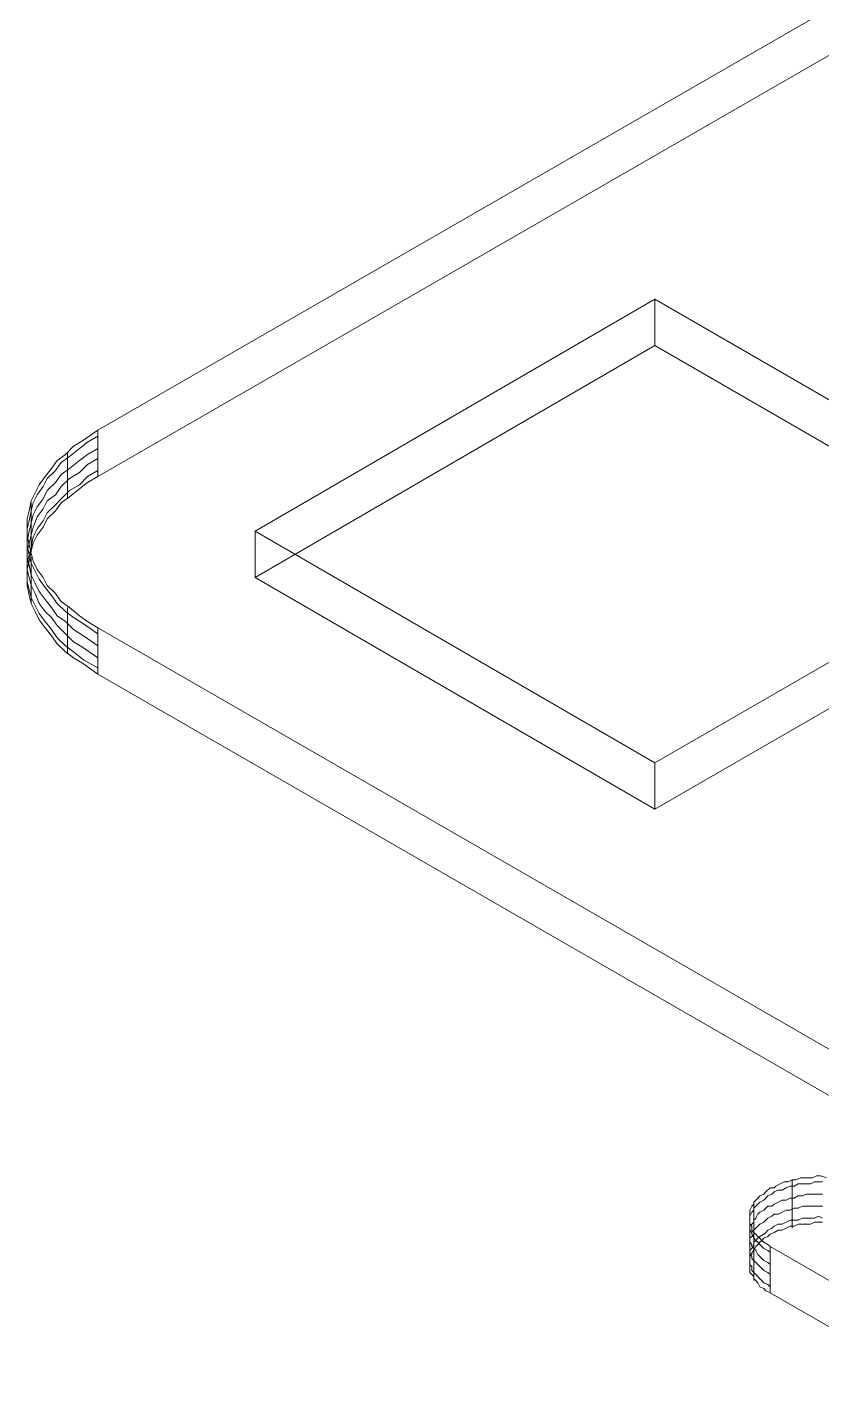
# Model space of a CAD drawing. Header units: millimetres. Extents: x 251 to 1800, y 172 to 1116.
# Drawn here: x 250.5 to 354.4, y 742.5 to 920.3 of the extents above; entities that cross this region are included whole.
import ezdxf

# ---------------------------------------------------------------- set-up
doc = ezdxf.new("R2010")
doc.units = ezdxf.units.MM

msp = doc.modelspace()

# ---------------------------------------------------------------- linework, layer by layer
at = {"color": 8, "lineweight": 0, "true_color": 0x808080}
for points in [[(259.759732, 867.655322), (685.575034, 1113.005387)], [(259.759732, 867.655322), (685.575034, 1113.005387)], [(685.575034, 1106.943959), (259.759732, 861.593894), (258.437239, 860.794887), (257.390265, 859.995881), (256.067772, 858.948907), (254.993246, 858.149901), (254.221791, 857.102927), (253.147266, 856.055953), (252.623779, 854.981427), (251.852324, 853.934453), (251.301285, 852.887479), (251.053318, 851.840506), (250.777798, 850.518012), (250.529831, 849.443486), (250.529831, 848.396512), (250.529831, 847.349539), (250.777798, 846.027045), (251.053318, 844.980071), (251.576805, 843.933097), (252.100292, 842.858572), (252.899298, 841.811598), (253.698304, 840.764624), (254.469759, 839.71765), (255.544285, 838.643124), (256.591259, 837.87167), (257.913752, 837.072663), (259.759732, 835.75017), (379.610691, 766.704997)], [(685.575034, 1106.943959), (259.759732, 861.593894)], [(280.341035, 854.45794), (332.607073, 884.765079)], [(280.341035, 854.45794), (332.607073, 884.765079)], [(332.607073, 884.765079), (385.148631, 854.45794)], [(332.607073, 878.703651), (332.607073, 884.765079)], [(332.607073, 884.765079), (385.148631, 854.45794)], [(332.607073, 878.703651), (332.607073, 884.765079)], [(280.341035, 848.396512), (332.607073, 878.703651)], [(332.607073, 878.703651), (385.148631, 848.396512)], [(259.759732, 841.811598), (258.437239, 842.610604), (257.390265, 843.382059), (256.067772, 844.456584), (254.993246, 845.228039), (254.221791, 846.302565), (253.147266, 847.349539), (252.623779, 848.396512), (251.852324, 849.443486), (251.301285, 850.518012), (251.053318, 851.564986), (250.777798, 852.61196), (250.529831, 853.934453), (250.529831, 854.981427), (250.529831, 856.055953), (250.777798, 857.102927), (251.053318, 858.42542), (251.576805, 859.472394), (252.100292, 860.519368), (252.899298, 861.593894), (253.698304, 862.640868), (254.469759, 863.687842), (255.544285, 864.486848), (256.591259, 865.533822), (257.913752, 866.332828), (259.759732, 867.655322)], [(259.759732, 841.811598), (258.437239, 842.610604), (257.390265, 843.382059), (256.067772, 844.456584), (254.993246, 845.228039), (254.221791, 846.302565), (253.147266, 847.349539), (252.623779, 848.396512), (251.852324, 849.443486), (251.301285, 850.518012), (251.053318, 851.564986), (250.777798, 852.61196), (250.529831, 853.934453), (250.529831, 854.981427), (250.529831, 856.055953), (250.777798, 857.102927), (251.053318, 858.42542), (251.576805, 859.472394), (252.100292, 860.519368), (252.899298, 861.593894), (253.698304, 862.640868), (254.469759, 863.687842), (255.544285, 864.486848), (256.591259, 865.533822), (257.913752, 866.332828), (259.759732, 867.655322)], [(259.759732, 866.856315), (258.437239, 866.057309), (257.390265, 865.258303), (256.067772, 864.211329), (254.993246, 863.412322), (254.221791, 862.365348), (253.147266, 861.318374), (252.623779, 860.271401), (251.852324, 859.196875), (251.301285, 858.149901), (251.053318, 857.102927), (250.777798, 855.780434), (250.529831, 854.73346), (250.529831, 853.686486), (250.529831, 852.61196), (250.777798, 851.289467), (251.053318, 850.242493), (251.576805, 849.195519), (252.100292, 848.148545), (252.899298, 847.074019), (253.698304, 846.027045), (254.469759, 844.980071), (255.544285, 843.933097), (256.591259, 843.134091), (257.913752, 842.335085), (259.759732, 841.012591), (259.759732, 840.764624)], [(259.759732, 861.593894), (259.759732, 867.655322)], [(259.759732, 861.593894), (259.759732, 867.655322)], [(259.759732, 865.258303), (258.437239, 864.486848), (257.390265, 863.687842), (256.067772, 862.640868), (254.993246, 861.841861), (254.221791, 860.794887), (253.147266, 859.747914), (252.623779, 858.673388), (251.852324, 857.626414), (251.301285, 856.57944), (251.053318, 855.504914), (250.777798, 854.45794), (250.529831, 853.135447), (250.529831, 852.088473), (250.529831, 851.041499), (250.777798, 849.994525), (251.053318, 848.672032), (251.576805, 847.625058), (252.100292, 846.550532), (252.899298, 845.503558), (253.698304, 844.456584), (254.469759, 843.382059), (255.544285, 842.610604), (256.591259, 841.56363), (257.913752, 840.764624), (259.759732, 839.442131), (259.759732, 839.166611)], [(255.792252, 858.673388), (255.792252, 864.734816), (255.792252, 864.486848)], [(259.759732, 863.963361), (258.437239, 863.164355), (257.390265, 862.117381), (256.067772, 861.318374), (254.993246, 860.271401), (254.221791, 859.196875), (253.147266, 858.42542), (252.623779, 857.350894), (251.852324, 856.303921), (251.301285, 854.981427), (251.053318, 853.934453), (250.777798, 852.887479), (250.529831, 851.840506), (250.529831, 850.518012), (250.529831, 849.443486), (250.777798, 848.396512), (251.053318, 847.349539), (251.576805, 846.302565), (252.100292, 844.980071), (252.899298, 843.933097), (253.698304, 843.134091), (254.469759, 842.087117), (255.544285, 841.012591), (256.591259, 839.965617), (257.913752, 839.166611), (259.759732, 837.87167), (259.759732, 837.59615)], [(259.759732, 862.365348), (258.437239, 861.593894), (257.390265, 860.519368), (256.067772, 859.747914), (254.993246, 858.673388), (254.221791, 857.901933), (253.147266, 856.827407), (252.623779, 855.780434), (251.852324, 854.73346), (251.301285, 853.686486), (251.053318, 852.363992), (250.777798, 851.289467), (250.529831, 850.242493), (250.529831, 849.195519), (250.529831, 847.873026), (250.777798, 846.826052), (251.053318, 845.779078), (251.576805, 844.704552), (252.100292, 843.657578), (252.899298, 842.610604), (253.698304, 841.56363), (254.469759, 840.489104), (255.544285, 839.442131), (256.591259, 838.643124), (257.913752, 837.59615), (259.759732, 836.549176), (259.759732, 836.273657)], [(259.759732, 861.593894), (258.437239, 860.794887), (257.390265, 859.995881), (256.067772, 858.948907), (254.993246, 858.149901), (254.221791, 857.102927), (253.147266, 856.055953), (252.623779, 854.981427), (251.852324, 853.934453), (251.301285, 852.887479), (251.053318, 851.840506), (250.777798, 850.518012), (250.529831, 849.443486), (250.529831, 848.396512), (250.529831, 847.349539), (250.777798, 846.027045), (251.053318, 844.980071), (251.576805, 843.933097), (252.100292, 842.858572), (252.899298, 841.811598), (253.698304, 840.764624), (254.469759, 839.71765), (255.544285, 838.643124), (256.591259, 837.87167), (257.913752, 837.072663), (259.759732, 835.75017)], [(251.053318, 852.088473), (251.053318, 858.149901), (251.053318, 857.901933)], [(332.607073, 824.150801), (280.341035, 854.45794)], [(332.607073, 824.150801), (280.341035, 854.45794)], [(280.341035, 848.396512), (280.341035, 854.45794)], [(280.341035, 848.396512), (280.341035, 854.45794)], [(385.148631, 854.45794), (332.607073, 824.150801)], [(385.148631, 854.45794), (332.607073, 824.150801)], [(251.053318, 844.980071), (251.053318, 851.041499), (251.053318, 850.76598)], [(332.607073, 818.089374), (280.341035, 848.396512)], [(385.148631, 848.396512), (332.607073, 818.089374)], [(255.792252, 838.395157), (255.792252, 844.456584), (255.792252, 844.181065)], [(259.759732, 841.811598), (379.610691, 772.766425)], [(259.759732, 841.811598), (259.759732, 835.75017)], [(259.759732, 841.811598), (259.759732, 835.75017)], [(259.759732, 841.811598), (379.610691, 772.766425)], [(259.759732, 835.75017), (379.610691, 766.704997)], [(332.607073, 818.089374), (332.607073, 824.150801)], [(332.607073, 818.089374), (332.607073, 824.150801)], [(347.677987, 760.891537), (347.402467, 761.167056), (346.878981, 761.442576), (346.603461, 761.690543), (346.355494, 761.966063), (346.079974, 762.21403), (345.804455, 762.48955), (345.556487, 762.737517), (345.280968, 763.013037), (345.280968, 763.536524), (345.033, 763.812043), (345.033, 764.060011), (345.033, 764.33553), (345.033, 764.859017), (345.033, 765.134536), (345.033, 765.382504), (345.033, 765.658023), (345.280968, 766.18151), (345.556487, 766.429478), (345.556487, 766.704997), (345.804455, 766.952965), (346.079974, 767.228484), (346.355494, 767.504004), (346.878981, 767.751971), (347.126948, 768.027491), (347.677987, 768.550977), (348.201474, 768.550977), (348.449441, 768.798945), (348.972928, 769.074464), (349.523967, 769.349984), (350.047454, 769.349984), (350.570941, 769.597951), (351.094428, 769.597951), (351.617915, 769.873471), (352.141402, 769.873471), (352.692441, 769.873471), (353.215928, 769.873471), (353.739415, 770.121438), (354.262902, 770.121438), (355.061908, 769.873471)], [(347.677987, 760.891537), (347.402467, 761.167056), (346.878981, 761.442576), (346.603461, 761.690543), (346.355494, 761.966063), (346.079974, 762.21403), (345.804455, 762.48955), (345.556487, 762.737517), (345.280968, 763.013037), (345.280968, 763.536524), (345.033, 763.812043), (345.033, 764.060011), (345.033, 764.33553), (345.033, 764.859017), (345.033, 765.134536), (345.033, 765.382504), (345.033, 765.658023), (345.280968, 766.18151), (345.556487, 766.429478), (345.556487, 766.704997), (345.804455, 766.952965), (346.079974, 767.228484), (346.355494, 767.504004), (346.878981, 767.751971), (347.126948, 768.027491), (347.677987, 768.550977), (348.201474, 768.550977), (348.449441, 768.798945), (348.972928, 769.074464), (349.523967, 769.349984), (350.047454, 769.349984), (350.570941, 769.597951), (351.094428, 769.597951), (351.617915, 769.873471), (352.141402, 769.873471), (352.692441, 769.873471), (353.215928, 769.873471), (353.739415, 770.121438), (354.262902, 770.121438), (355.061908, 769.873471)], [(347.677987, 760.120082), (347.402467, 760.36805), (346.878981, 760.643569), (346.603461, 760.891537), (346.355494, 761.167056), (346.079974, 761.442576), (345.804455, 761.690543), (345.556487, 761.966063), (345.280968, 762.48955), (345.280968, 762.737517), (345.033, 763.013037), (345.033, 763.288556), (345.033, 763.536524), (345.033, 764.060011), (345.033, 764.33553), (345.033, 764.583498), (345.033, 764.859017), (345.280968, 765.382504), (345.556487, 765.658023), (345.556487, 765.905991), (345.804455, 766.18151), (346.079974, 766.429478), (346.355494, 766.704997), (346.878981, 766.952965), (347.126948, 767.228484), (347.402467, 767.504004), (347.925954, 767.751971), (348.201474, 768.027491), (348.724961, 768.275458), (349.248448, 768.275458), (349.771935, 768.550977), (350.295422, 768.798945), (350.818909, 768.798945), (351.369947, 769.074464), (351.893434, 769.074464), (352.416921, 769.074464), (352.940408, 769.074464), (353.463895, 769.349984), (353.987382, 769.349984), (354.538421, 769.349984)], [(350.570941, 769.597951), (350.570941, 763.536524), (350.570941, 763.288556)], [(347.677987, 758.52207), (347.402467, 758.797589), (346.878981, 759.073109), (346.603461, 759.321076), (346.355494, 759.596596), (346.079974, 759.844563), (345.804455, 760.36805), (345.556487, 760.643569), (345.280968, 760.891537), (345.280968, 761.167056), (345.033, 761.442576), (345.033, 761.966063), (345.033, 762.21403), (345.033, 762.48955), (345.033, 762.737517), (345.033, 763.288556), (345.033, 763.536524), (345.280968, 763.812043), (345.556487, 764.060011), (345.556487, 764.33553), (345.804455, 764.583498), (346.079974, 765.134536), (346.355494, 765.382504), (346.878981, 765.658023), (347.126948, 765.905991), (347.402467, 766.18151), (347.925954, 766.18151), (348.201474, 766.429478), (348.724961, 766.704997), (349.248448, 766.952965), (349.771935, 766.952965), (350.295422, 767.228484), (350.818909, 767.228484), (351.369947, 767.504004), (351.893434, 767.504004), (352.416921, 767.751971), (352.940408, 767.751971), (353.463895, 767.751971), (353.987382, 767.751971), (354.538421, 767.751971)], [(345.556487, 766.704997), (345.556487, 760.643569), (345.556487, 760.36805)], [(347.677987, 757.227128), (347.402467, 757.475096), (346.878981, 757.750615), (346.603461, 757.998583), (346.355494, 758.274102), (346.079974, 758.52207), (345.804455, 758.797589), (345.556487, 759.073109), (345.280968, 759.321076), (345.280968, 759.596596), (345.033, 760.120082), (345.033, 760.36805), (345.033, 760.643569), (345.033, 760.891537), (345.033, 761.442576), (345.033, 761.690543), (345.033, 761.966063), (345.280968, 762.21403), (345.556487, 762.48955), (345.556487, 763.013037), (345.804455, 763.288556), (346.079974, 763.536524), (346.355494, 763.812043), (346.878981, 764.060011), (347.126948, 764.33553), (347.402467, 764.583498), (347.925954, 764.859017), (348.201474, 765.134536), (348.724961, 765.134536), (349.248448, 765.382504), (349.771935, 765.658023), (350.295422, 765.658023), (350.818909, 765.905991), (351.369947, 765.905991), (351.893434, 766.18151), (352.416921, 766.18151), (352.940408, 766.18151), (353.463895, 766.18151), (353.987382, 766.18151), (354.538421, 766.18151)], [(347.677987, 755.629116), (347.402467, 755.904635), (346.878981, 756.152602), (346.603461, 756.428122), (346.355494, 756.676089), (346.079974, 756.951609), (345.804455, 757.227128), (345.556487, 757.475096), (345.280968, 757.750615), (345.280968, 758.274102), (345.033, 758.52207), (345.033, 758.797589), (345.033, 759.073109), (345.033, 759.596596), (345.033, 759.844563), (345.033, 760.120082), (345.033, 760.36805), (345.280968, 760.643569), (345.556487, 761.167056), (345.556487, 761.442576), (345.804455, 761.690543), (346.079974, 761.966063), (346.355494, 762.21403), (346.878981, 762.48955), (347.126948, 762.737517), (347.402467, 763.013037), (347.925954, 763.288556), (348.201474, 763.536524), (348.724961, 763.812043), (349.248448, 763.812043), (349.771935, 764.060011), (350.295422, 764.33553), (350.818909, 764.33553), (351.369947, 764.33553), (351.893434, 764.583498), (352.416921, 764.583498), (352.940408, 764.583498), (353.463895, 764.583498), (353.987382, 764.859017), (354.538421, 764.583498)], [(354.538421, 764.060011), (353.987382, 764.060011), (353.463895, 764.060011), (352.940408, 763.812043), (352.416921, 763.812043), (351.893434, 763.812043), (351.369947, 763.812043), (350.818909, 763.536524), (350.295422, 763.536524), (349.771935, 763.288556), (349.248448, 763.013037), (348.724961, 763.013037), (348.201474, 762.737517), (347.677987, 762.48955), (347.402467, 762.21403), (346.878981, 761.966063), (346.603461, 761.690543), (346.355494, 761.442576), (346.079974, 761.167056), (345.804455, 760.891537), (345.556487, 760.36805), (345.280968, 760.120082), (345.280968, 759.844563), (345.033, 759.596596), (345.033, 759.321076), (345.033, 758.797589), (345.033, 758.52207), (345.033, 758.274102), (345.033, 757.998583), (345.033, 757.475096), (345.280968, 757.227128), (345.556487, 756.951609), (345.556487, 756.676089), (345.804455, 756.428122), (346.079974, 756.152602), (346.355494, 755.629116), (346.878981, 755.381148), (347.126948, 755.105629), (347.677987, 754.830109), (446.920091, 697.659824)], [(354.538421, 764.060011), (353.987382, 764.060011), (353.463895, 764.060011), (352.940408, 763.812043), (352.416921, 763.812043), (351.893434, 763.812043), (351.369947, 763.812043), (350.818909, 763.536524), (350.295422, 763.536524), (349.771935, 763.288556), (349.248448, 763.013037), (348.724961, 763.013037), (348.201474, 762.737517), (347.677987, 762.48955), (347.402467, 762.21403), (346.878981, 761.966063), (346.603461, 761.690543), (346.355494, 761.442576), (346.079974, 761.167056), (345.804455, 760.891537), (345.556487, 760.36805), (345.280968, 760.120082), (345.280968, 759.844563), (345.033, 759.596596), (345.033, 759.321076), (345.033, 758.797589), (345.033, 758.52207), (345.033, 758.274102), (345.033, 757.998583), (345.033, 757.475096), (345.280968, 757.227128), (345.556487, 756.951609), (345.556487, 756.676089), (345.804455, 756.428122), (346.079974, 756.152602), (346.355494, 755.629116), (346.878981, 755.381148), (347.126948, 755.105629), (347.677987, 754.830109)], [(345.556487, 762.737517), (345.556487, 756.676089), (345.556487, 756.428122)], [(347.677987, 760.891537), (446.920091, 703.721252)], [(347.677987, 760.891537), (347.677987, 754.830109)], [(347.677987, 760.891537), (347.677987, 754.830109)], [(347.677987, 760.891537), (446.920091, 703.721252)], [(347.677987, 754.830109), (446.920091, 697.659824)]]:
    msp.add_lwpolyline(points, dxfattribs=at)
msp.add_lwpolyline([(385.148631, 848.396512), (332.607073, 818.089374), (280.341035, 848.396512), (332.607073, 878.703651)], close=True, dxfattribs=at)

doc.saveas('drawing.dxf')
